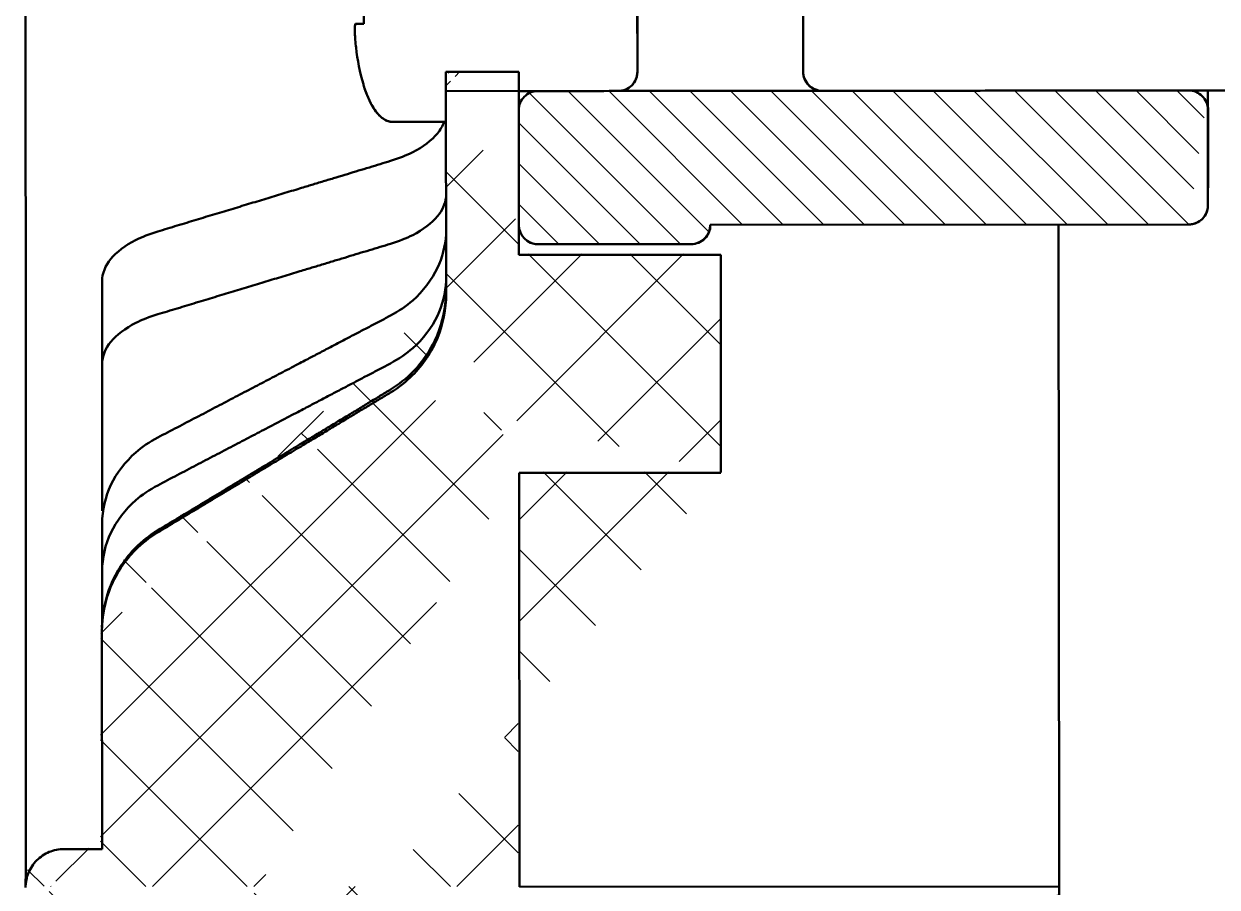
# Model space of a CAD drawing. Header units: inches. Extents: x -14 to 5184, y -66 to 1689.
# Drawn here: x 1448.58 to 1479.75, y 1453.92 to 1476.48 of the extents above; entities that cross this region are included whole.
import ezdxf

# ---------------------------------------------------------------- set-up
doc = ezdxf.new("R2010")
doc.units = ezdxf.units.IN
doc.header["$MEASUREMENT"] = 0
for name, color, linetype, lineweight in [('Видимые тонкие (ГОСТ)', 7, 'Continuous', 25), ('Видимый контур (ГОСТ)', 7, 'Continuous', 50), ('Штриховка (ГОСТ)', 7, 'Continuous', 18)]:
    doc.layers.add(name, color=color, linetype=linetype, lineweight=lineweight)

msp = doc.modelspace()

# ---------------------------------------------------------------- hatches: boundary and pattern name
at = {"layer": 'Штриховка (ГОСТ)', "ltscale": 0.5}
h = msp.add_hatch(dxfattribs=at)
h.set_pattern_fill('ANSI37', color=256, scale=15)
h.set_pattern_definition([(45, (-1905.1381, 737.9077), (-1.3258252, 1.3258252), []), (135, (-1905.1381, 737.9077), (-1.3258252, -1.3258252), [])])
edge = h.paths.add_edge_path()
edge.add_line((1461.5045, 1475.2325), (1459.6045, 1475.2343))
edge.add_line((1461.5001, 1470.4691), (1461.5045, 1475.2325))
edge.add_line((1461.5035, 1474.231), (1461.5008, 1471.2288))
edge.add_line((1466.7845, 1470.4691), (1461.5001, 1470.4691))
edge.add_line((1459.6045, 1475.2343), (1459.5991, 1469.4299))
edge.add_line((1466.7845, 1464.7761), (1466.7845, 1470.4691))
edge.add_line((1461.502, 1464.7764), (1466.7845, 1464.7764))
edge.add_spline(control_points=[(1458.1414, 1466.9382), (1458.3532, 1467.0712), (1458.5573, 1467.2291), (1458.9818, 1467.6565), (1459.2283, 1468.0286), (1459.5023, 1468.694), (1459.5867, 1469.0968), (1459.5988, 1469.4528)], knot_values=[0.1533423, 0.1533423, 0.1533423, 0.1533423, 0.2224938, 0.2224938, 0.3340767, 0.3340767, 0.4383753, 0.4383753, 0.4383753, 0.4383753], degree=3, periodic=0)
edge.add_spline(control_points=[(1450.5926, 1460.7372), (1450.6, 1461.0984), (1450.6858, 1461.5136), (1450.9643, 1462.1857), (1451.2118, 1462.5564), (1451.6365, 1462.9814), (1451.8377, 1463.1418), (1452.051, 1463.2701)], knot_values=[0.4495902, 0.4495902, 0.4495902, 0.4495902, 0.5564178, 0.5564178, 0.6678472, 0.6678472, 0.7366774, 0.7366774, 0.7366774, 0.7366774], degree=3, periodic=0)
edge.add_spline(control_points=[(1458.1414, 1466.9382), (1455.5771, 1465.3904), (1452.051, 1463.2701)], knot_values=[0.2068793, 0.2068793, 0.2068793, 0.9123737, 0.9123737, 0.9123737], weights=[1.0088811, 1.0203141, 1.0064426], degree=2, periodic=0)
edge.add_line((1450.5909, 1460.6408), (1450.5856, 1454.9438))
edge.add_line((1450.5856, 1454.9438), (1449.5856, 1454.9448))
edge.add_spline(control_points=[(1448.8319, 1450.9454), (1448.9034, 1450.8643), (1448.9662, 1450.7618), (1449.0527, 1450.5525), (1449.0814, 1450.4072), (1449.0813, 1450.2838)], knot_values=[0.3763479, 0.3763479, 0.3763479, 0.3763479, 0.4072666, 0.4072666, 0.4442912, 0.4442912, 0.4442912, 0.4442912], degree=3, periodic=0)
edge.add_spline(control_points=[(1448.5825, 1451.6071), (1448.5824, 1451.4837), (1448.6112, 1451.3384), (1448.6976, 1451.1291), (1448.7605, 1451.0266), (1448.8319, 1450.9454)], knot_values=[0.444291, 0.444291, 0.444291, 0.444291, 0.4813156, 0.4813156, 0.5122343, 0.5122343, 0.5122343, 0.5122343], degree=3, periodic=0)
edge.add_line((1448.5847, 1453.9457), (1448.5825, 1451.6071))
edge.add_spline(control_points=[(1449.5856, 1454.9448), (1449.4622, 1454.9449), (1449.3169, 1454.9161), (1449.0888, 1454.8219), (1448.9656, 1454.7397), (1448.7909, 1454.5654), (1448.7085, 1454.4423), (1448.6138, 1454.2143), (1448.5848, 1454.0691), (1448.5847, 1453.9457)], knot_values=[0.2961944, 0.2961944, 0.2961944, 0.2961944, 0.3332183, 0.3332183, 0.3702424, 0.3702424, 0.4072668, 0.4072668, 0.4442915, 0.4442915, 0.4442915, 0.4442915], degree=3, periodic=0)
edge.add_line((1475.5847, 1453.9205), (1461.4847, 1453.9337))
edge.add_line((1475.5766, 1445.2159), (1475.5847, 1453.9205))
edge.add_spline(control_points=[(1474.5757, 1444.2168), (1474.6991, 1444.2167), (1474.8444, 1444.2455), (1475.0725, 1444.3397), (1475.1957, 1444.4219), (1475.3704, 1444.5962), (1475.4528, 1444.7193), (1475.5475, 1444.9473), (1475.5765, 1445.0925), (1475.5766, 1445.2159)], knot_values=[0, 0, 0, 0, 0.037024, 0.037024, 0.0740481, 0.0740481, 0.1110722, 0.1110722, 0.1480965, 0.1480965, 0.1480965, 0.1480965], degree=3, periodic=0)
edge.add_line((1450.0757, 1444.2396), (1474.5757, 1444.2168))
edge.add_spline(control_points=[(1449.0766, 1445.2406), (1449.0765, 1445.1172), (1449.1053, 1444.9719), (1449.1995, 1444.7438), (1449.2817, 1444.6205), (1449.456, 1444.4458), (1449.5791, 1444.3634), (1449.807, 1444.2688), (1449.9523, 1444.2397), (1450.0757, 1444.2396)], knot_values=[-0.1480969, -0.1480969, -0.1480969, -0.1480969, -0.1110725, -0.1110725, -0.0740482, -0.0740482, -0.037024, -0.037024, 0, 0, 0, 0], degree=3, periodic=0)
edge.add_line((1449.0813, 1450.2838), (1449.0766, 1445.2406))
edge.add_line((1461.495, 1453.9337), (1461.502, 1464.7764))
edge.add_spline(control_points=[(1449.1034, 1445.01), (1449.1106, 1444.9794), (1449.1199, 1444.9467), (1449.1454, 1444.8723), (1449.1632, 1444.8301), (1449.2197, 1444.718), (1449.2649, 1444.6499), (1449.3837, 1444.5114), (1449.463, 1444.4433), (1449.6399, 1444.3337), (1449.7402, 1444.2918), (1449.9192, 1444.2488), (1449.9977, 1444.2395), (1450.0758, 1444.2394)], knot_values=[0, 0, 0, 0, 0.0105576, 0.0105576, 0.0243585, 0.0243585, 0.0485574, 0.0485574, 0.0792156, 0.0792156, 0.1110337, 0.1110337, 0.134456, 0.134456, 0.134456, 0.134456], degree=3, periodic=0)
h = msp.add_hatch(dxfattribs=at)
h.set_pattern_fill('ANSI31', color=256, scale=6, angle=90)
h.set_pattern_definition([(135, (-1905.1381, 737.9077), (-0.53033009, -0.53033009), [])])
edge = h.paths.add_edge_path()
edge.add_line((1466.511, 1471.2286), (1479.011, 1471.2401))
edge.add_spline(control_points=[(1479.011, 1471.2401), (1479.0727, 1471.2401), (1479.1453, 1471.2546), (1479.2593, 1471.302), (1479.3208, 1471.3432), (1479.408, 1471.4305), (1479.4491, 1471.4921), (1479.4962, 1471.6062), (1479.5106, 1471.6789), (1479.5105, 1471.7406)], knot_values=[-0.0740532, -0.0740532, -0.0740532, -0.0740532, -0.055542, -0.055542, -0.0370297, -0.0370297, -0.0185157, -0.0185157, 0, 0, 0, 0], degree=3, periodic=0)
edge.add_spline(control_points=[(1479.011, 1471.2393), (1479.0414, 1471.2394), (1479.0718, 1471.2422), (1479.1538, 1471.2573), (1479.2051, 1471.2757), (1479.298, 1471.3268), (1479.3408, 1471.3602), (1479.41, 1471.4346), (1479.4381, 1471.4755), (1479.4728, 1471.5462), (1479.4836, 1471.5746), (1479.4958, 1471.6176), (1479.4992, 1471.6321), (1479.5034, 1471.6545), (1479.5047, 1471.6626), (1479.5067, 1471.6769), (1479.5075, 1471.6833), (1479.5085, 1471.6929), (1479.5088, 1471.6966), (1479.5096, 1471.7065), (1479.5098, 1471.7112), (1479.5107, 1471.7278), (1479.5106, 1471.73), (1479.5108, 1471.7416), (1479.5109, 1471.748), (1479.5111, 1471.7762), (1479.5112, 1471.8044), (1479.5117, 1471.9527), (1479.512, 1472.1476), (1479.5122, 1472.6812), (1479.5123, 1473.0263), (1479.5122, 1473.8134), (1479.512, 1474.2627), (1479.5117, 1474.7398)], knot_values=[1.0581138, 1.0581138, 1.0581138, 1.0581138, 1.0672072, 1.0672072, 1.0831379, 1.0831379, 1.0990313, 1.0990313, 1.113614, 1.113614, 1.1226574, 1.1226574, 1.1271294, 1.1271294, 1.1296951, 1.1296951, 1.1318693, 1.1318693, 1.133435, 1.133435, 1.1367674, 1.1367674, 1.1494336, 1.1494336, 1.1752432, 1.1752432, 1.2315282, 1.2315282, 1.3909556, 1.3909556, 1.5503199, 1.5503199, 1.7063868, 1.7063868, 1.7063868, 1.7063868], degree=3, periodic=0)
edge.add_spline(control_points=[(1479.011, 1471.2401), (1479.0727, 1471.2401), (1479.1453, 1471.2546), (1479.2593, 1471.302), (1479.3208, 1471.3432), (1479.408, 1471.4305), (1479.4491, 1471.4921), (1479.4962, 1471.6062), (1479.5106, 1471.6789), (1479.5105, 1471.7406)], knot_values=[-0.0740532, -0.0740532, -0.0740532, -0.0740532, -0.055542, -0.055542, -0.0370297, -0.0370297, -0.0185157, -0.0185157, 0, 0, 0, 0], degree=3, periodic=0)
edge.add_spline(control_points=[(1479.011, 1471.2393), (1479.0414, 1471.2394), (1479.0718, 1471.2422), (1479.1538, 1471.2573), (1479.2051, 1471.2757), (1479.298, 1471.3268), (1479.3408, 1471.3602), (1479.41, 1471.4346), (1479.4381, 1471.4755), (1479.4728, 1471.5462), (1479.4836, 1471.5746), (1479.4958, 1471.6176), (1479.4992, 1471.6321), (1479.5034, 1471.6545), (1479.5047, 1471.6626), (1479.5067, 1471.6769), (1479.5075, 1471.6833), (1479.5085, 1471.6929), (1479.5088, 1471.6966), (1479.5096, 1471.7065), (1479.5098, 1471.7112), (1479.5107, 1471.7278), (1479.5106, 1471.73), (1479.5108, 1471.7416), (1479.5109, 1471.748), (1479.5111, 1471.7762), (1479.5112, 1471.8044), (1479.5117, 1471.9527), (1479.512, 1472.1476), (1479.5122, 1472.6812), (1479.5123, 1473.0263), (1479.5122, 1473.8134), (1479.512, 1474.2627), (1479.5117, 1474.7398)], knot_values=[1.0581138, 1.0581138, 1.0581138, 1.0581138, 1.0672072, 1.0672072, 1.0831379, 1.0831379, 1.0990313, 1.0990313, 1.113614, 1.113614, 1.1226574, 1.1226574, 1.1271294, 1.1271294, 1.1296951, 1.1296951, 1.1318693, 1.1318693, 1.133435, 1.133435, 1.1367674, 1.1367674, 1.1494336, 1.1494336, 1.1752432, 1.1752432, 1.2315282, 1.2315282, 1.3909556, 1.3909556, 1.5503199, 1.5503199, 1.7063868, 1.7063868, 1.7063868, 1.7063868], degree=3, periodic=0)
edge.add_spline(control_points=[(1479.011, 1471.2401), (1479.0727, 1471.2401), (1479.1453, 1471.2546), (1479.2593, 1471.302), (1479.3208, 1471.3432), (1479.408, 1471.4305), (1479.4491, 1471.4921), (1479.4962, 1471.6062), (1479.5106, 1471.6789), (1479.5105, 1471.7406)], knot_values=[-0.0740532, -0.0740532, -0.0740532, -0.0740532, -0.055542, -0.055542, -0.0370297, -0.0370297, -0.0185157, -0.0185157, 0, 0, 0, 0], degree=3, periodic=0)
edge.add_spline(control_points=[(1479.011, 1471.2393), (1479.0414, 1471.2394), (1479.0718, 1471.2422), (1479.1538, 1471.2573), (1479.2051, 1471.2757), (1479.298, 1471.3268), (1479.3408, 1471.3602), (1479.41, 1471.4346), (1479.4381, 1471.4755), (1479.4728, 1471.5462), (1479.4836, 1471.5746), (1479.4958, 1471.6176), (1479.4992, 1471.6321), (1479.5034, 1471.6545), (1479.5047, 1471.6626), (1479.5067, 1471.6769), (1479.5075, 1471.6833), (1479.5085, 1471.6929), (1479.5088, 1471.6966), (1479.5096, 1471.7065), (1479.5098, 1471.7112), (1479.5107, 1471.7278), (1479.5106, 1471.73), (1479.5108, 1471.7416), (1479.5109, 1471.748), (1479.5111, 1471.7762), (1479.5112, 1471.8044), (1479.5117, 1471.9527), (1479.512, 1472.1476), (1479.5122, 1472.6812), (1479.5123, 1473.0263), (1479.5122, 1473.8134), (1479.512, 1474.2627), (1479.5117, 1474.7398)], knot_values=[1.0581138, 1.0581138, 1.0581138, 1.0581138, 1.0672072, 1.0672072, 1.0831379, 1.0831379, 1.0990313, 1.0990313, 1.113614, 1.113614, 1.1226574, 1.1226574, 1.1271294, 1.1271294, 1.1296951, 1.1296951, 1.1318693, 1.1318693, 1.133435, 1.133435, 1.1367674, 1.1367674, 1.1494336, 1.1494336, 1.1752432, 1.1752432, 1.2315282, 1.2315282, 1.3909556, 1.3909556, 1.5503199, 1.5503199, 1.7063868, 1.7063868, 1.7063868, 1.7063868], degree=3, periodic=0)
edge.add_spline(control_points=[(1479.011, 1471.2401), (1479.0727, 1471.2401), (1479.1453, 1471.2546), (1479.2593, 1471.302), (1479.3208, 1471.3432), (1479.408, 1471.4305), (1479.4491, 1471.4921), (1479.4962, 1471.6062), (1479.5106, 1471.6789), (1479.5105, 1471.7406)], knot_values=[-0.0740532, -0.0740532, -0.0740532, -0.0740532, -0.055542, -0.055542, -0.0370297, -0.0370297, -0.0185157, -0.0185157, 0, 0, 0, 0], degree=3, periodic=0)
edge.add_spline(control_points=[(1479.011, 1471.2393), (1479.0414, 1471.2394), (1479.0718, 1471.2422), (1479.1538, 1471.2573), (1479.2051, 1471.2757), (1479.298, 1471.3268), (1479.3408, 1471.3602), (1479.41, 1471.4346), (1479.4381, 1471.4755), (1479.4728, 1471.5462), (1479.4836, 1471.5746), (1479.4958, 1471.6176), (1479.4992, 1471.6321), (1479.5034, 1471.6545), (1479.5047, 1471.6626), (1479.5067, 1471.6769), (1479.5075, 1471.6833), (1479.5085, 1471.6929), (1479.5088, 1471.6966), (1479.5096, 1471.7065), (1479.5098, 1471.7112), (1479.5107, 1471.7278), (1479.5106, 1471.73), (1479.5108, 1471.7416), (1479.5109, 1471.748), (1479.5111, 1471.7762), (1479.5112, 1471.8044), (1479.5117, 1471.9527), (1479.512, 1472.1476), (1479.5122, 1472.6812), (1479.5123, 1473.0263), (1479.5122, 1473.8134), (1479.512, 1474.2627), (1479.5117, 1474.7398)], knot_values=[1.0581138, 1.0581138, 1.0581138, 1.0581138, 1.0672072, 1.0672072, 1.0831379, 1.0831379, 1.0990313, 1.0990313, 1.113614, 1.113614, 1.1226574, 1.1226574, 1.1271294, 1.1271294, 1.1296951, 1.1296951, 1.1318693, 1.1318693, 1.133435, 1.133435, 1.1367674, 1.1367674, 1.1494336, 1.1494336, 1.1752432, 1.1752432, 1.2315282, 1.2315282, 1.3909556, 1.3909556, 1.5503199, 1.5503199, 1.7063868, 1.7063868, 1.7063868, 1.7063868], degree=3, periodic=0)
edge.add_spline(control_points=[(1479.011, 1471.2401), (1479.0727, 1471.2401), (1479.1453, 1471.2546), (1479.2593, 1471.302), (1479.3208, 1471.3432), (1479.408, 1471.4305), (1479.4491, 1471.4921), (1479.4962, 1471.6062), (1479.5106, 1471.6789), (1479.5105, 1471.7406)], knot_values=[-0.0740532, -0.0740532, -0.0740532, -0.0740532, -0.055542, -0.055542, -0.0370297, -0.0370297, -0.0185157, -0.0185157, 0, 0, 0, 0], degree=3, periodic=0)
edge.add_spline(control_points=[(1479.011, 1471.2393), (1479.0414, 1471.2394), (1479.0718, 1471.2422), (1479.1538, 1471.2573), (1479.2051, 1471.2757), (1479.298, 1471.3268), (1479.3408, 1471.3602), (1479.41, 1471.4346), (1479.4381, 1471.4755), (1479.4728, 1471.5462), (1479.4836, 1471.5746), (1479.4958, 1471.6176), (1479.4992, 1471.6321), (1479.5034, 1471.6545), (1479.5047, 1471.6626), (1479.5067, 1471.6769), (1479.5075, 1471.6833), (1479.5085, 1471.6929), (1479.5088, 1471.6966), (1479.5096, 1471.7065), (1479.5098, 1471.7112), (1479.5107, 1471.7278), (1479.5106, 1471.73), (1479.5108, 1471.7416), (1479.5109, 1471.748), (1479.5111, 1471.7762), (1479.5112, 1471.8044), (1479.5117, 1471.9527), (1479.512, 1472.1476), (1479.5122, 1472.6812), (1479.5123, 1473.0263), (1479.5122, 1473.8134), (1479.512, 1474.2627), (1479.5117, 1474.7398)], knot_values=[1.0581138, 1.0581138, 1.0581138, 1.0581138, 1.0672072, 1.0672072, 1.0831379, 1.0831379, 1.0990313, 1.0990313, 1.113614, 1.113614, 1.1226574, 1.1226574, 1.1271294, 1.1271294, 1.1296951, 1.1296951, 1.1318693, 1.1318693, 1.133435, 1.133435, 1.1367674, 1.1367674, 1.1494336, 1.1494336, 1.1752432, 1.1752432, 1.2315282, 1.2315282, 1.3909556, 1.3909556, 1.5503199, 1.5503199, 1.7063868, 1.7063868, 1.7063868, 1.7063868], degree=3, periodic=0)
edge.add_spline(control_points=[(1479.011, 1471.2401), (1479.0727, 1471.2401), (1479.1453, 1471.2546), (1479.2593, 1471.302), (1479.3208, 1471.3432), (1479.408, 1471.4305), (1479.4491, 1471.4921), (1479.4962, 1471.6062), (1479.5106, 1471.6789), (1479.5105, 1471.7406)], knot_values=[-0.0740532, -0.0740532, -0.0740532, -0.0740532, -0.055542, -0.055542, -0.0370297, -0.0370297, -0.0185157, -0.0185157, 0, 0, 0, 0], degree=3, periodic=0)
edge.add_line((1479.5105, 1471.7406), (1479.5082, 1474.2414))
edge.add_spline(control_points=[(1479.5082, 1474.2414), (1479.5081, 1474.3031), (1479.4936, 1474.3758), (1479.4463, 1474.4899), (1479.405, 1474.5515), (1479.3177, 1474.6387), (1479.2561, 1474.6798), (1479.142, 1474.727), (1479.0694, 1474.7414), (1479.0077, 1474.7413)], knot_values=[0.148145, 0.148145, 0.148145, 0.148145, 0.1666737, 0.1666737, 0.1851987, 0.1851987, 0.2037152, 0.2037152, 0.2222222, 0.2222222, 0.2222222, 0.2222222], degree=3, periodic=0)
edge.add_line((1479.0077, 1474.7413), (1462.0077, 1474.7262))
edge.add_spline(control_points=[(1462.0077, 1474.7262), (1461.946, 1474.7262), (1461.8735, 1474.7117), (1461.7595, 1474.6643), (1461.698, 1474.6231), (1461.6108, 1474.5356), (1461.5697, 1474.474), (1461.5225, 1474.3598), (1461.5081, 1474.287), (1461.5082, 1474.2252)], knot_values=[0.0740763, 0.0740763, 0.0740763, 0.0740763, 0.0925813, 0.0925813, 0.1110984, 0.1110984, 0.1296274, 0.1296274, 0.1481623, 0.1481623, 0.1481623, 0.1481623], degree=3, periodic=0)
edge.add_line((1461.5082, 1474.2252), (1461.511, 1471.2231))
edge.add_ellipse((1462.011, 1471.2236), major_axis=(-0.4234, 0.266), ratio=0.9999995, start_angle=32.18924, end_angle=122.18924)
edge.add_line((1462.0114, 1470.7236), (1466.0114, 1470.7273))
edge.add_ellipse((1466.011, 1471.2273), major_axis=(0.4234, -0.266), ratio=0.9999995, start_angle=302.18924, end_angle=392.18924)
edge.add_line((1466.511, 1471.2278), (1466.511, 1471.2286))

# ---------------------------------------------------------------- linework, layer by layer
at = {"layer": 'Видимые тонкие (ГОСТ)', "ltscale": 0.5}
msp.add_line((1461.946, 1474.7262), (1479.0694, 1474.7414), dxfattribs=at)
at = {"layer": 'Видимый контур (ГОСТ)'}
for p, q in [((1464.6045, 1478.2225), (1464.6073, 1475.2294)), ((1468.9366, 1475.2341), (1468.9339, 1478.2281)), ((1459.6073, 1475.225), (1461.5073, 1475.2267)), ((1459.6126, 1469.4207), (1459.6073, 1475.225)), ((1464.1077, 1474.7281), (1459.6077, 1474.7241)), ((1459.6077, 1474.7241), (1459.6085, 1473.9233)), ((1461.9559, 1474.7235), (1461.5078, 1474.7231)), ((1480.0078, 1474.7403), (1479.0522, 1474.7394)), ((1479.5082, 1474.2414), (1479.5105, 1471.7406)), ((1459.6085, 1473.9233), (1458.2085, 1473.9221)), ((1458.2086, 1473.92), (1459.6085, 1473.9213)), ((1479.011, 1471.2401), (1466.511, 1471.2286)), ((1466.511, 1471.2286), (1466.511, 1471.2278)), ((1466.5111, 1471.2277), (1479.011, 1471.2393)), ((1466.5138, 1471.2255), (1466.5138, 1471.2277)), ((1475.611, 1471.2369), (1475.611, 1471.2362)), ((1466.0114, 1470.7273), (1462.0114, 1470.7236)), ((1462.0145, 1470.7217), (1466.0145, 1470.7254)), ((1450.6263, 1463.7586), (1450.6258, 1467.5983)), ((1461.517, 1464.7534), (1461.527, 1453.9279)), ((1450.6273, 1460.8451), (1450.6254, 1462.1845)), ((1450.6261, 1454.9178), (1450.6208, 1460.6148)), ((1449.6261, 1454.9169), (1450.6261, 1454.9178)), ((1461.527, 1453.9279), (1475.627, 1453.941))]:
    msp.add_line(p, q, dxfattribs=at)
at = {"layer": 'Видимый контур (ГОСТ)', "ltscale": 0.5}
for p, q in [((1461.5073, 1475.2267), (1461.5073, 1470.4467)), ((1475.611, 1471.2369), (1475.6271, 1453.941)), ((1466.7845, 1470.4467), (1461.5073, 1470.4467)), ((1466.7845, 1470.4467), (1466.7845, 1464.7537)), ((1461.517, 1464.7534), (1466.7845, 1464.7534)), ((1475.6351, 1445.2363), (1475.6271, 1453.941))]:
    msp.add_line(p, q, dxfattribs=at)
at = {"layer": 'Видимый контур (ГОСТ)'}
for centre, major_axis, ratio, start_param, end_param in [((1462.6834, 1477.8058), (-5.2238, -2.9448), 0.0017133, 6.2811944, 6.299893), ((1462.6834, 1477.8058), (-5.2238, -2.9448), 0.0017133, 6.2410328, 6.2812829), ((1462.011, 1471.2236), (-0.4234, 0.266), 0.9999995, 0.5618082, 2.1326045), ((1466.011, 1471.2273), (0.4234, -0.266), 0.9999995, 5.2741972, 6.8449935), ((1466.0138, 1471.2256), (-0.2421, 0.4377), 0.9994161, 2.6375933, 4.2083897), ((1466.5059, 1476.7277), (0.0051, -5.5), 0.0008567, 6.2650345, 6.282646), ((1466.5059, 1476.7277), (0.0051, -5.5), 0.0008567, 6.2826452, 6.2831844), ((1462.0138, 1471.2218), (0.2421, -0.4377), 0.9994161, 5.2173778, 5.779186), ((1450.606, 1476.712), (-0.0149, 16.0906), 0.0008563, 4.1103797, 4.2659064), ((1450.6061, 1476.6856), (-0.0148, 16.0566), 0.000853, 3.5861538, 3.7420103)]:
    msp.add_ellipse(centre, major_axis=major_axis, ratio=ratio, start_param=start_param, end_param=end_param, dxfattribs=at)
for points, knots in [([(1448.6283, 1453.9671), (1448.6283, 1453.9709), (1448.6284, 1453.9757), (1448.6291, 1454.0324), (1448.6297, 1454.1405), (1448.6319, 1454.7109), (1448.6331, 1455.4872), (1448.6346, 1457.6993), (1448.6349, 1459.1925), (1448.6345, 1462.6838), (1448.6338, 1464.7262), (1448.6316, 1469.0971), (1448.6299, 1471.4801), (1448.626, 1476.2844), (1448.6236, 1478.7656), (1448.6184, 1483.5152), (1448.6155, 1485.8427), (1448.6095, 1490.0552), (1448.6064, 1491.9927), (1448.6003, 1495.2402), (1448.5973, 1496.5907), (1448.5917, 1498.5429), (1448.589, 1499.1735), (1448.5865, 1499.4208), (1448.5863, 1499.4418), (1448.5861, 1499.455)], [0.2615678, 0.2615678, 0.2615678, 0.2615678, 0.2873283, 0.2873283, 0.5466366, 0.5466366, 1.2399176, 1.2399176, 1.9648387, 1.9648387, 2.6909411, 2.6909411, 3.417188, 3.417188, 4.143471, 4.143471, 4.8697608, 4.8697608, 5.5960387, 5.5960387, 6.3222664, 6.3222664, 7.0482955, 7.0482955, 7.1366388, 7.1366388, 7.1366388, 7.1366388]), ([(1464.155, 1478.7229), (1464.1611, 1478.7223), (1464.1673, 1478.7216), (1464.2258, 1478.7134), (1464.2775, 1478.6976), (1464.3726, 1478.6509), (1464.417, 1478.6194), (1464.4928, 1478.545), (1464.5251, 1478.5011), (1464.5736, 1478.4067), (1464.5905, 1478.3547), (1464.6004, 1478.2911), (1464.6018, 1478.2794), (1464.603, 1478.265), (1464.6033, 1478.2616), (1464.6036, 1478.2559), (1464.6038, 1478.2535), (1464.6041, 1478.2484), (1464.6042, 1478.2458), (1464.6043, 1478.2417), (1464.6044, 1478.2402), (1464.6045, 1478.2366), (1464.6045, 1478.235), (1464.6046, 1478.2305), (1464.6046, 1478.2284), (1464.6047, 1478.2194), (1464.6048, 1478.2118), (1464.605, 1478.1686), (1464.6052, 1478.1095), (1464.6056, 1477.9456), (1464.6058, 1477.8398), (1464.6062, 1477.5977), (1464.6064, 1477.4591), (1464.6068, 1477.1654), (1464.607, 1477.0066), (1464.6073, 1476.6887), (1464.6074, 1476.5257), (1464.6076, 1476.216), (1464.6077, 1476.0653), (1464.6078, 1475.795), (1464.6079, 1475.6719), (1464.6078, 1475.4683), (1464.6078, 1475.3853), (1464.6076, 1475.2688), (1464.6077, 1475.2448), (1464.6073, 1475.2176), (1464.6073, 1475.2154), (1464.6071, 1475.2085), (1464.607, 1475.2065), (1464.6068, 1475.2008), (1464.6065, 1475.1966), (1464.606, 1475.1885), (1464.6057, 1475.1846), (1464.6048, 1475.1746), (1464.6041, 1475.1682), (1464.6016, 1475.1487), (1464.5993, 1475.1354), (1464.5899, 1475.0905), (1464.58, 1475.0592), (1464.5471, 1474.9821), (1464.5192, 1474.9374), (1464.4509, 1474.8584), (1464.4092, 1474.8234), (1464.318, 1474.7689), (1464.2674, 1474.7488), (1464.1968, 1474.7332), (1464.1778, 1474.7301), (1464.1587, 1474.7281)], [0.00509392, 0.00509392, 0.00509392, 0.00509392, 0.00695757, 0.00695757, 0.02279538, 0.02279538, 0.03873067, 0.03873067, 0.05466235, 0.05466235, 0.07059274, 0.07059274, 0.07408036, 0.07408036, 0.07519684, 0.07519684, 0.07607766, 0.07607766, 0.07734181, 0.07734181, 0.07864594, 0.07864594, 0.08085744, 0.08085744, 0.08629825, 0.08629825, 0.10261451, 0.10261451, 0.15218048, 0.15218048, 0.20103452, 0.20103452, 0.24891737, 0.24891737, 0.29675849, 0.29675849, 0.34458381, 0.34458381, 0.39240697, 0.39240697, 0.44023774, 0.44023774, 0.48809872, 0.48809872, 0.5360537, 0.5360537, 0.53995061, 0.53995061, 0.54116027, 0.54116027, 0.54271805, 0.54271805, 0.54394953, 0.54394953, 0.54589037, 0.54589037, 0.54993232, 0.54993232, 0.55967589, 0.55967589, 0.57509252, 0.57509252, 0.59102739, 0.59102739, 0.6069588, 0.6069588, 0.61270738, 0.61270738, 0.61270738, 0.61270738]), ([(1457.4634, 1476.9623), (1457.4607, 1476.8829), (1457.4594, 1476.8033), (1457.4596, 1476.6435), (1457.4611, 1476.5629), (1457.464, 1476.4826)], [0.000285993, 0.000285993, 0.000285993, 0.000285993, 0.02412546, 0.02412546, 0.048249921, 0.048249921, 0.048249921, 0.048249921]), ([(1457.464, 1476.4826), (1457.3728, 1476.4818), (1457.3111, 1476.481), (1457.2556, 1476.4799), (1457.2469, 1476.4798), (1457.2416, 1476.4792), (1457.2385, 1476.4749), (1457.2339, 1476.4597), (1457.2314, 1476.4483), (1457.2272, 1476.4027), (1457.2259, 1476.3718), (1457.2258, 1476.2898), (1457.2277, 1476.2373), (1457.2322, 1476.1501), (1457.235, 1476.1076), (1457.2446, 1475.9907), (1457.2525, 1475.9175), (1457.2956, 1475.5448), (1457.3574, 1475.2102), (1457.4559, 1474.8899), (1457.46, 1474.877), (1457.4641, 1474.864)], [0, 0, 0, 0, 0.0899519, 0.0899519, 0.1264019, 0.1264019, 0.2065144, 0.2065144, 0.2647303, 0.2647303, 0.3262898, 0.3262898, 0.4040246, 0.4040246, 0.473425, 0.473425, 0.5855119, 0.5855119, 1.2915776, 1.2915776, 1.3214008, 1.3214008, 1.3214008, 1.3214008]), ([(1464.6073, 1475.2294), (1464.6073, 1475.1675), (1464.5929, 1475.0947), (1464.5457, 1474.9804), (1464.5046, 1474.9187), (1464.4174, 1474.8312), (1464.3559, 1474.79), (1464.242, 1474.7427), (1464.1694, 1474.7281), (1464.1077, 1474.7281)], [-0.074113445, -0.074113445, -0.074113445, -0.074113445, -0.055551585, -0.055551585, -0.037017386, -0.037017386, -0.018502767, -0.018502767, 0, 0, 0, 0]), ([(1469.4371, 1474.7338), (1469.3754, 1474.7338), (1469.3028, 1474.7482), (1469.1888, 1474.7953), (1469.1272, 1474.8364), (1469.0398, 1474.9237), (1468.9986, 1474.9853), (1468.9512, 1475.0995), (1468.9367, 1475.1723), (1468.9366, 1475.2341)], [0, 0, 0, 0, 0.01850408, 0.01850408, 0.037019123, 0.037019123, 0.05555129, 0.05555129, 0.074106859, 0.074106859, 0.074106859, 0.074106859]), ([(1469.3901, 1474.7338), (1469.3826, 1474.7345), (1469.3752, 1474.7353), (1469.3155, 1474.7436), (1469.2638, 1474.7595), (1469.1687, 1474.8062), (1469.1242, 1474.8377), (1469.0485, 1474.9121), (1469.0162, 1474.956), (1468.9677, 1475.0504), (1468.9508, 1475.1024), (1468.9406, 1475.1681), (1468.939, 1475.1821), (1468.9379, 1475.1972), (1468.9377, 1475.1998), (1468.9373, 1475.206), (1468.9372, 1475.2093), (1468.937, 1475.214), (1468.9369, 1475.2157), (1468.9368, 1475.2193), (1468.9368, 1475.2208), (1468.9367, 1475.2243), (1468.9367, 1475.2258), (1468.9367, 1475.2273)], [0.004716334, 0.004716334, 0.004716334, 0.004716334, 0.006957566, 0.006957566, 0.022795383, 0.022795383, 0.038730673, 0.038730673, 0.054662352, 0.054662352, 0.070592739, 0.070592739, 0.074707003, 0.074707003, 0.075608939, 0.075608939, 0.07705342, 0.07705342, 0.078280624, 0.078280624, 0.080173107, 0.080173107, 0.083432196, 0.083432196, 0.083432196, 0.083432196]), ([(1458.2086, 1473.92), (1458.17, 1473.92), (1458.1311, 1473.9264), (1458.0568, 1473.9503), (1458.0208, 1473.9679), (1457.9456, 1474.0156), (1457.9071, 1474.0478), (1457.8211, 1474.1337), (1457.7763, 1474.1911), (1457.6713, 1474.3482), (1457.6177, 1474.4532), (1457.5287, 1474.6585), (1457.492, 1474.7592), (1457.4597, 1474.861)], [0, 0, 0, 0, 0.01155831, 0.01155831, 0.02339945, 0.02339945, 0.03827497, 0.03827497, 0.05988259, 0.05988259, 0.09495715, 0.09495715, 0.12701976, 0.12701976, 0.12701976, 0.12701976]), ([(1458.2085, 1473.9221), (1458.1617, 1473.922), (1458.1163, 1473.9312), (1458.0223, 1473.9672), (1457.976, 1473.9958), (1457.8162, 1474.1234), (1457.7259, 1474.2608), (1457.5891, 1474.5078), (1457.5202, 1474.6736), (1457.4605, 1474.8613)], [-0.30376401, -0.30376401, -0.30376401, -0.30376401, -0.28655729, -0.28655729, -0.26676724, -0.26676724, -0.21140051, -0.21140051, -0.14090322, -0.14090322, -0.14090322, -0.14090322]), ([(1461.5082, 1474.2252), (1461.5081, 1474.287), (1461.5225, 1474.3598), (1461.5697, 1474.474), (1461.6108, 1474.5356), (1461.698, 1474.6231), (1461.7595, 1474.6643), (1461.8735, 1474.7117), (1461.946, 1474.7262), (1462.0077, 1474.7262)], [0.074076339, 0.074076339, 0.074076339, 0.074076339, 0.092611193, 0.092611193, 0.111140181, 0.111140181, 0.12965732, 0.12965732, 0.148162276, 0.148162276, 0.148162276, 0.148162276]), ([(1479.0077, 1474.7413), (1479.0694, 1474.7414), (1479.142, 1474.727), (1479.2561, 1474.6798), (1479.3177, 1474.6387), (1479.405, 1474.5515), (1479.4463, 1474.4899), (1479.4936, 1474.3758), (1479.5081, 1474.3031), (1479.5082, 1474.2414)], [0.148145049, 0.148145049, 0.148145049, 0.148145049, 0.166651994, 0.166651994, 0.185168523, 0.185168523, 0.20369358, 0.20369358, 0.222222192, 0.222222192, 0.222222192, 0.222222192]), ([(1479.5117, 1474.7398), (1479.512, 1474.2627), (1479.5122, 1473.8134), (1479.5123, 1473.0263), (1479.5122, 1472.6812), (1479.512, 1472.1476), (1479.5117, 1471.9527), (1479.5112, 1471.8044), (1479.5111, 1471.7762), (1479.5109, 1471.748), (1479.5108, 1471.7416), (1479.5106, 1471.73), (1479.5107, 1471.7278), (1479.5098, 1471.7112), (1479.5096, 1471.7065), (1479.5088, 1471.6966), (1479.5085, 1471.6929), (1479.5075, 1471.6833), (1479.5067, 1471.6769), (1479.5047, 1471.6626), (1479.5034, 1471.6545), (1479.4992, 1471.6321), (1479.4958, 1471.6176), (1479.4836, 1471.5746), (1479.4728, 1471.5462), (1479.4381, 1471.4755), (1479.41, 1471.4346), (1479.3408, 1471.3602), (1479.298, 1471.3268), (1479.2051, 1471.2757), (1479.1538, 1471.2573), (1479.0718, 1471.2422), (1479.0414, 1471.2394), (1479.011, 1471.2393)], [1.05811383, 1.05811383, 1.05811383, 1.05811383, 1.21418078, 1.21418078, 1.37354505, 1.37354505, 1.53297242, 1.53297242, 1.58925742, 1.58925742, 1.61506703, 1.61506703, 1.62773328, 1.62773328, 1.63106566, 1.63106566, 1.63263132, 1.63263132, 1.63480551, 1.63480551, 1.63737127, 1.63737127, 1.64184327, 1.64184327, 1.65088669, 1.65088669, 1.6654694, 1.6654694, 1.6813627, 1.6813627, 1.69729341, 1.69729341, 1.70638682, 1.70638682, 1.70638682, 1.70638682]), ([(1459.5595, 1473.9216), (1459.5201, 1473.8158), (1459.4609, 1473.7113), (1459.2453, 1473.4476), (1458.9996, 1473.2611), (1458.576, 1473.0465), (1458.3723, 1472.9672), (1458.1608, 1472.9004)], [1.39938138, 1.39938138, 1.39938138, 1.39938138, 1.45855332, 1.45855332, 1.57013617, 1.57013617, 1.63928765, 1.63928765, 1.63928765, 1.63928765]), ([(1458.1617, 1470.736), (1458.3732, 1470.8028), (1458.5769, 1470.8821), (1459.0005, 1471.0967), (1459.2463, 1471.2832), (1459.5077, 1471.603), (1459.588, 1471.7845), (1459.6094, 1471.9509)], [0.15334232, 0.15334232, 0.15334232, 0.15334232, 0.2224938, 0.2224938, 0.33407665, 0.33407665, 0.42956496, 0.42956496, 0.42956496, 0.42956496]), ([(1479.5105, 1471.7406), (1479.5106, 1471.6789), (1479.4962, 1471.6062), (1479.4491, 1471.4921), (1479.408, 1471.4305), (1479.3208, 1471.3432), (1479.2593, 1471.302), (1479.1453, 1471.2546), (1479.0727, 1471.2401), (1479.011, 1471.2401)], [-0.074053192, -0.074053192, -0.074053192, -0.074053192, -0.055537472, -0.055537472, -0.037023522, -0.037023522, -0.018511209, -0.018511209, 0, 0, 0, 0]), ([(1452.0783, 1471.0561), (1451.8652, 1470.9916), (1451.6643, 1470.9111), (1451.2405, 1470.6978), (1450.9938, 1470.5119), (1450.7111, 1470.1683), (1450.6248, 1469.9499), (1450.6249, 1469.7641)], [1.0432427, 1.0432427, 1.0432427, 1.0432427, 1.1120729, 1.1120729, 1.22350223, 1.22350223, 1.33476456, 1.33476456, 1.33476456, 1.33476456]), ([(1459.6104, 1470.9751), (1459.5906, 1470.6834), (1459.5097, 1470.3634), (1459.2464, 1469.806), (1459.0006, 1469.4833), (1458.5771, 1469.1122), (1458.3734, 1468.9751), (1458.1619, 1468.8595)], [1.36156277, 1.36156277, 1.36156277, 1.36156277, 1.45855332, 1.45855332, 1.57013617, 1.57013617, 1.63928765, 1.63928765, 1.63928765, 1.63928765]), ([(1458.1612, 1467.6107), (1458.3727, 1467.7263), (1458.5764, 1467.8634), (1458.9999, 1468.2344), (1459.2457, 1468.5572), (1459.514, 1469.1252), (1459.5964, 1469.461), (1459.6118, 1469.762)], [0.15334232, 0.15334232, 0.15334232, 0.15334232, 0.2224938, 0.2224938, 0.33407665, 0.33407665, 0.43505485, 0.43505485, 0.43505485, 0.43505485]), ([(1458.1585, 1466.8466), (1458.3721, 1466.9751), (1458.5736, 1467.1357), (1458.9975, 1467.5604), (1459.244, 1467.93), (1459.5267, 1468.6145), (1459.613, 1469.0504), (1459.6126, 1469.4207)], [0.15322088, 0.15322088, 0.15322088, 0.15322088, 0.22214217, 0.22214217, 0.3332195, 0.3332195, 0.44430492, 0.44430492, 0.44430492, 0.44430492]), ([(1459.6124, 1469.4424), (1459.6009, 1469.0863), (1459.5172, 1468.6833), (1459.2444, 1468.0173), (1458.9986, 1467.6448), (1458.5749, 1467.2165), (1458.3712, 1467.0582), (1458.1596, 1466.9248)], [1.35423077, 1.35423077, 1.35423077, 1.35423077, 1.45855332, 1.45855332, 1.57013617, 1.57013617, 1.63928765, 1.63928765, 1.63928765, 1.63928765]), ([(1450.6258, 1467.5983), (1450.6253, 1467.7844), (1450.7117, 1468.0035), (1450.9948, 1468.3475), (1451.2415, 1468.5334), (1451.6653, 1468.7467), (1451.8661, 1468.8272), (1452.0792, 1468.8917)], [0.44486985, 0.44486985, 0.44486985, 0.44486985, 0.55641783, 0.55641783, 0.66784716, 0.66784716, 0.73667737, 0.73667737, 0.73667737, 0.73667737]), ([(1452.0794, 1465.6713), (1451.8663, 1465.5598), (1451.6655, 1465.4205), (1451.2417, 1465.0516), (1450.995, 1464.73), (1450.7125, 1464.1359), (1450.6263, 1463.7586), (1450.6261, 1463.4373)], [1.0432427, 1.0432427, 1.0432427, 1.0432427, 1.1120729, 1.1120729, 1.22350223, 1.22350223, 1.33459454, 1.33459454, 1.33459454, 1.33459454]), ([(1450.6254, 1462.1845), (1450.6249, 1462.5067), (1450.7113, 1462.8859), (1450.9943, 1463.4812), (1451.241, 1463.8028), (1451.6648, 1464.1717), (1451.8656, 1464.3109), (1452.0787, 1464.4225)], [0.44486985, 0.44486985, 0.44486985, 0.44486985, 0.55641783, 0.55641783, 0.66784716, 0.66784716, 0.73667737, 0.73667737, 0.73667737, 0.73667737]), ([(1450.6208, 1460.6148), (1450.6205, 1460.985), (1450.7067, 1461.4209), (1450.9895, 1462.1053), (1451.236, 1462.4749), (1451.6598, 1462.8996), (1451.8613, 1463.0602), (1452.0749, 1463.1887)], [0.44429433, 0.44429433, 0.44429433, 0.44429433, 0.55537039, 0.55537039, 0.66644506, 0.66644506, 0.7353681, 0.7353681, 0.7353681, 0.7353681]), ([(1452.076, 1463.2454), (1451.8629, 1463.1167), (1451.6621, 1462.956), (1451.2381, 1462.5302), (1450.9913, 1462.159), (1450.7143, 1461.487), (1450.6293, 1461.0724), (1450.6224, 1460.7116)], [1.0432427, 1.0432427, 1.0432427, 1.0432427, 1.1120729, 1.1120729, 1.22350223, 1.22350223, 1.3301553, 1.3301553, 1.3301553, 1.3301553]), ([(1448.627, 1453.916), (1448.6269, 1454.0394), (1448.6557, 1454.1847), (1448.7499, 1454.4128), (1448.8321, 1454.536), (1449.0065, 1454.7107), (1449.1295, 1454.7931), (1449.3575, 1454.8878), (1449.5027, 1454.9168), (1449.6261, 1454.9169)], [0.14809739, 0.14809739, 0.14809739, 0.14809739, 0.18512207, 0.18512207, 0.22214645, 0.22214645, 0.25917054, 0.25917054, 0.29619445, 0.29619445, 0.29619445, 0.29619445])]:
    msp.add_open_spline(points, degree=3, knots=knots, dxfattribs=at)
for points, weights in [([(1462.0077, 1474.7262), (1470.5062, 1474.7337), (1479.0077, 1474.7413)], [1, 0.999993356084, 1]), ([(1452.0783, 1471.0561), (1455.5998, 1472.1222), (1458.1608, 1472.9004)], [1.00644260489, 1.02031405567, 1.0088811126]), ([(1458.1617, 1470.736), (1455.6008, 1469.9578), (1452.0792, 1468.8917)], [1.0088811126, 1.02031405566, 1.00644260488]), ([(1452.0794, 1465.6713), (1455.6009, 1467.5142), (1458.1619, 1468.8595)], [1.00644260489, 1.02031405568, 1.00888111261]), ([(1458.1612, 1467.6107), (1455.6002, 1466.2654), (1452.0787, 1464.4225)], [1.00888111261, 1.02031405568, 1.00644260489]), ([(1452.0749, 1463.1887), (1455.5915, 1465.3031), (1458.1585, 1466.8466)], [1, 1.01240814428, 1]), ([(1452.076, 1463.2454), (1455.5982, 1465.3723), (1458.1596, 1466.9248)], [1.00644260488, 1.02031405566, 1.0088811126])]:
    msp.add_rational_spline(points, weights, degree=2, dxfattribs=at)

doc.saveas('drawing.dxf')
